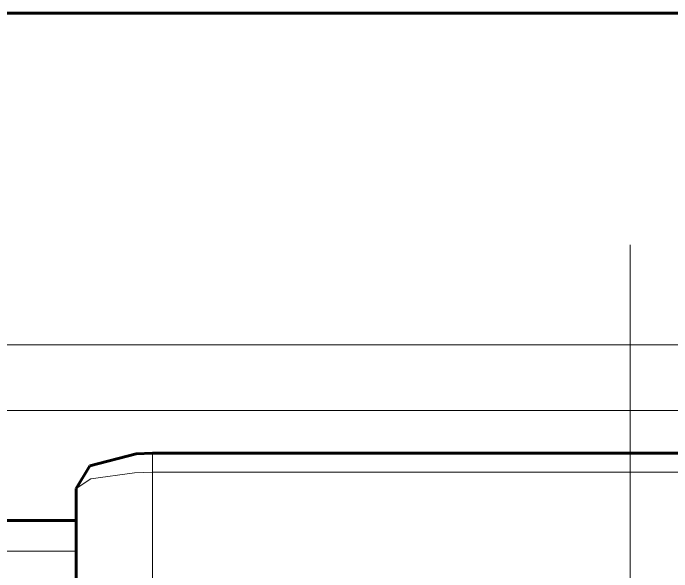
# Model space of a CAD drawing. Header units: millimetres. Extents: x 0 to 594, y 0 to 420.
# Drawn here: x 466.861 to 470.308, y 382.758 to 385.68 of the extents above; entities that cross this region are included whole.
import ezdxf

# ---------------------------------------------------------------- set-up
doc = ezdxf.new("R2010")
doc.units = ezdxf.units.MM
for name, pattern in [('K5LT_AXLED', [19.5, 15, -1.5, 1.5, -1.5]), ('K5LT_BASIC', [0]), ('K5LT_THIN', [0])]:
    doc.linetypes.add(name, pattern=pattern)
doc.layers.add('Системный слой', color=7, linetype='Continuous')

# ---------------------------------------------------------------- blocks, each defined once
blk = doc.blocks.new('U4')
at = {"layer": 'Системный слой', "color": 5, "linetype": 'K5LT_BASIC', "lineweight": 60, "true_color": 0x0000ff}
for p, q in [((467.2624, 383.3133), (467.5048, 383.3757)), ((467.5048, 383.3757), (467.5897, 383.3788)), ((467.1897, 383.1943), (467.2624, 383.3133))]:
    blk.add_line(p, q, dxfattribs=at)
blk = doc.blocks.new('U6')
at = {"layer": 'Системный слой', "color": 7, "linetype": 'K5LT_THIN', "lineweight": 18}
for p, q in [((467.2671, 383.2443), (467.4953, 383.2764)), ((467.4953, 383.2764), (467.5897, 383.2788)), ((467.1897, 383.1943), (467.2671, 383.2443))]:
    blk.add_line(p, q, dxfattribs=at)
blk = doc.blocks.new('U201')
at = {"layer": 'Системный слой', "color": 30, "linetype": 'K5LT_AXLED', "lineweight": 18, "true_color": 0xff8000}
blk.add_line((470.0897, 381.6692), (470.0897, 384.4692), dxfattribs=at)
blk = doc.blocks.new('U338')
at = {"layer": 'Системный слой', "color": 5, "linetype": 'K5LT_BASIC', "lineweight": 60, "true_color": 0x0000ff}
blk.add_line((472.161, 385.68), (464.361, 385.68), dxfattribs=at)
blk = doc.blocks.new('U337')
at = {"layer": 'Системный слой'}
blk.add_blockref('U338', (0, 0), dxfattribs=at)

msp = doc.modelspace()

# ---------------------------------------------------------------- linework, layer by layer
at = {"layer": 'Системный слой', "color": 7, "linetype": 'K5LT_THIN', "lineweight": 18}
for p, q in [((473.51471, 383.94448), (161.01471, 383.94448)), ((473.51471, 383.602), (161.01471, 383.602)), ((467.58971, 383.37881), (467.58971, 383.27881)), ((467.58971, 383.27881), (467.58971, 380.93791)), ((467.58971, 383.27881), (475.91471, 383.27881)), ((467.18971, 382.86695), (167.33971, 382.86695))]:
    msp.add_line(p, q, dxfattribs=at)
at = {"layer": 'Системный слой', "color": 5, "linetype": 'K5LT_BASIC', "lineweight": 60, "true_color": 0x0000ff}
for p, q in [((467.58971, 383.37881), (475.91471, 383.37881)), ((467.18971, 383.19433), (467.18971, 380.93791)), ((467.18971, 383.02649), (465.76471, 383.02649))]:
    msp.add_line(p, q, dxfattribs=at)

# ---------------------------------------------------------------- block references
at = {"layer": 'Системный слой'}
for name in ['U337', 'U201', 'U4', 'U6']:
    msp.add_blockref(name, (0, 0), dxfattribs=at)

doc.saveas('drawing.dxf')
